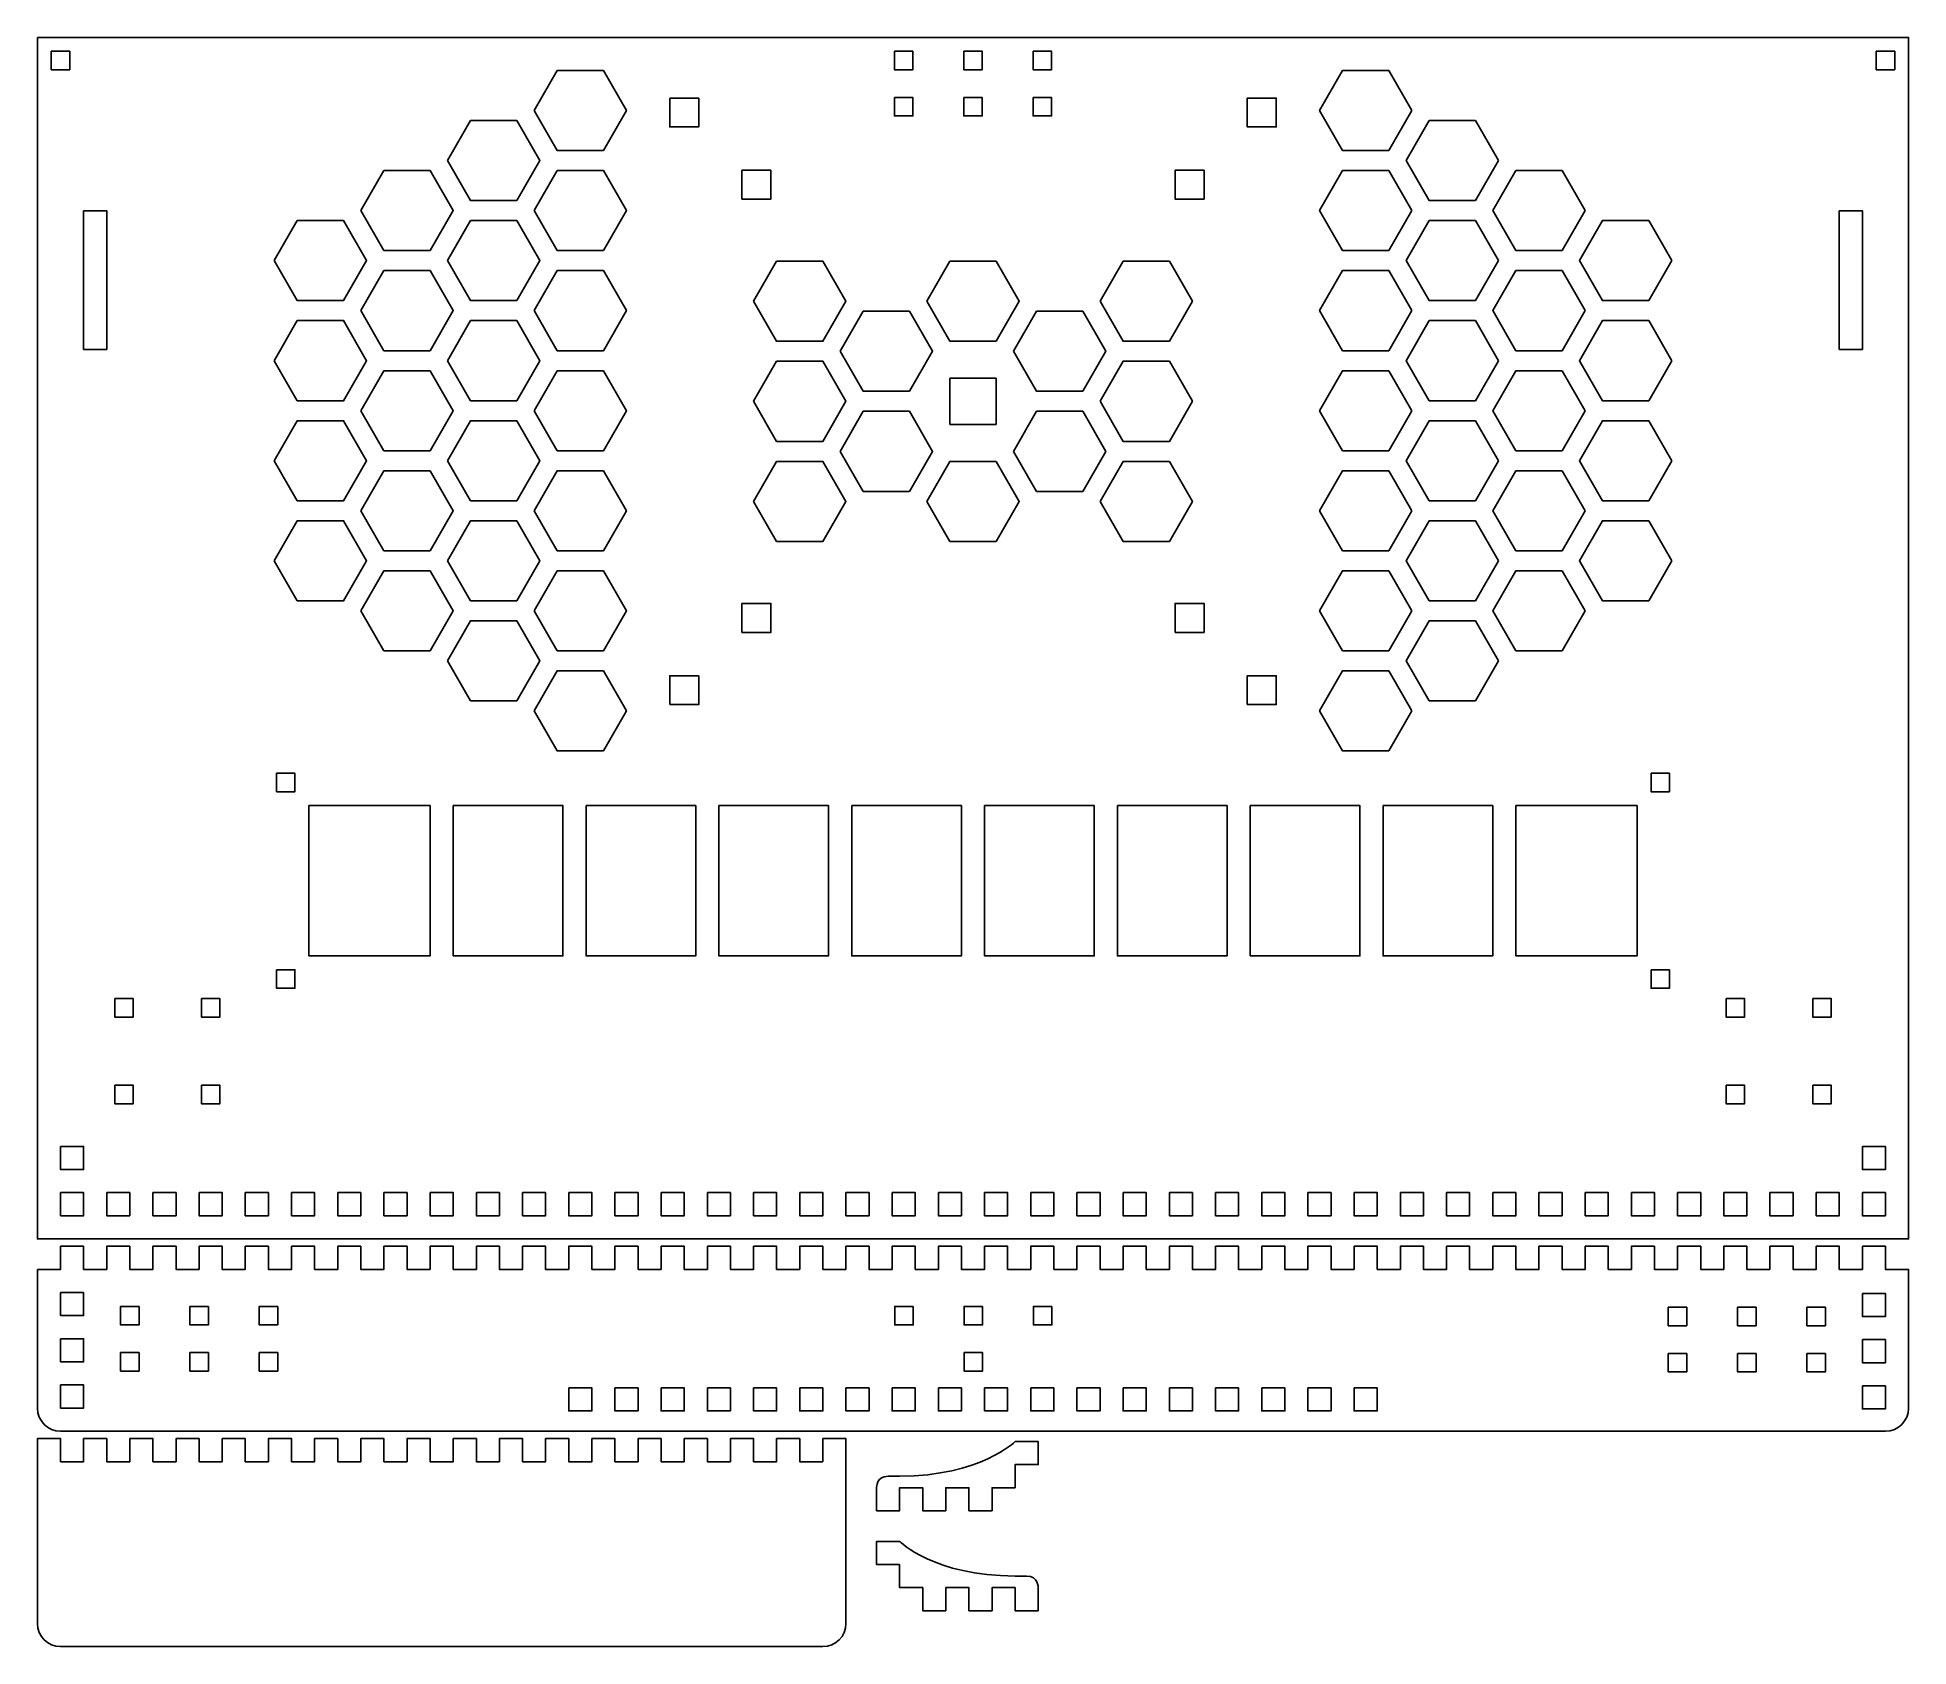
# Model space of a CAD drawing. Extents: x 1 to 325, y 0 to 279.
import ezdxf

# ---------------------------------------------------------------- set-up
doc = ezdxf.new("R2010")
doc.units = 0
doc.layers.add('Layer_1', color=7, linetype='CONTINUOUS')

msp = doc.modelspace()

# ---------------------------------------------------------------- linework, layer by layer
at = {"layer": 'Layer_1', "color": 7}
for points in [[(0.55, 278.83336), (324.549988, 278.83336), (324.549988, 70.833367), (0.55, 70.833367)], [(2.94996, 276.43334), (6.14996, 276.43334), (6.14996, 273.23334), (2.94996, 273.23334)], [(148.949955, 276.43334), (152.149955, 276.43334), (152.149955, 273.23334), (148.949955, 273.23334)], [(160.949954, 276.43334), (164.149954, 276.43334), (164.149954, 273.23334), (160.949954, 273.23334)], [(172.949954, 276.43334), (176.149954, 276.43334), (176.149954, 273.23334), (172.949954, 273.23334)], [(318.949949, 276.43334), (322.149948, 276.43334), (322.149948, 273.23334), (318.949949, 273.23334)], [(86.54996, 266.17312), (90.54996, 273.10133), (98.549959, 273.10133), (102.549958, 266.17312), (98.549958, 259.244921), (90.54996, 259.244921)], [(238.549888, 266.17308), (234.549889, 273.10129), (226.549889, 273.10129), (222.54989, 266.17308), (226.54989, 259.244881), (234.549889, 259.244881)], [(110.049976, 268.33336), (115.049976, 268.33336), (115.049976, 263.333361), (110.049976, 263.333361)], [(148.949955, 268.43334), (152.149955, 268.43334), (152.149955, 265.233341), (148.949955, 265.233341)], [(160.949954, 268.43337), (164.149954, 268.43337), (164.149954, 265.233371), (160.949954, 265.233371)], [(172.949954, 268.43334), (176.149954, 268.43334), (176.149954, 265.233341), (172.949954, 265.233341)], [(210.049982, 268.33336), (215.049982, 268.33336), (215.049982, 263.333361), (210.049982, 263.333361)], [(71.54996, 257.512871), (75.54996, 264.441081), (83.54996, 264.441081), (87.549959, 257.512871), (83.549959, 250.584671), (75.54996, 250.584671)], [(253.549888, 257.512831), (249.549888, 264.441041), (241.549888, 264.441041), (237.549889, 257.512831), (241.549889, 250.584631), (249.549888, 250.584631)], [(56.549971, 248.852591), (60.549971, 255.780801), (68.549971, 255.780801), (72.549969, 248.852591), (68.54997, 241.924391), (60.549971, 241.924391)], [(86.54996, 248.852601), (90.54996, 255.780801), (98.549959, 255.780801), (102.549958, 248.852601), (98.549958, 241.924391), (90.54996, 241.924391)], [(122.549976, 255.833301), (127.549975, 255.833301), (127.549975, 250.833301), (122.549976, 250.833301)], [(197.549923, 255.833301), (202.549923, 255.833301), (202.549923, 250.833301), (197.549923, 250.833301)], [(238.549888, 248.852561), (234.549889, 255.780761), (226.549889, 255.780761), (222.54989, 248.852561), (226.54989, 241.924351), (234.549889, 241.924351)], [(268.549887, 248.852581), (264.549888, 255.780791), (256.549888, 255.780791), (252.549889, 248.852581), (256.549889, 241.924381), (264.549888, 241.924381)], [(8.55, 248.833331), (12.55, 248.833331), (12.55, 224.833332), (8.55, 224.833332)], [(41.549972, 240.192341), (45.549971, 247.120551), (53.549971, 247.120551), (57.54997, 240.192341), (53.54997, 233.264142), (45.549971, 233.264142)], [(71.54996, 240.192351), (75.54996, 247.120551), (83.54996, 247.120551), (87.549959, 240.192351), (83.549959, 233.264152), (75.54996, 233.264152)], [(253.549888, 240.192311), (249.549888, 247.120511), (241.549888, 247.120511), (237.549889, 240.192311), (241.549889, 233.264112), (249.549888, 233.264112)], [(283.549887, 240.192331), (279.549887, 247.120541), (271.549887, 247.120541), (267.549888, 240.192331), (271.549888, 233.264132), (279.549887, 233.264132)], [(312.549979, 248.833331), (316.549979, 248.833331), (316.549979, 224.833332), (312.549979, 224.833332)], [(124.549969, 233.153842), (128.549968, 240.082051), (136.549968, 240.082051), (140.549967, 233.153842), (136.549967, 226.225642), (128.549968, 226.225642)], [(154.549967, 233.153842), (158.549967, 240.082051), (166.549967, 240.082051), (170.549966, 233.153842), (166.549966, 226.225642), (158.549967, 226.225642)], [(184.549956, 233.153852), (188.549956, 240.082061), (196.549956, 240.082061), (200.549955, 233.153852), (196.549955, 226.225652), (188.549956, 226.225652)], [(56.549971, 231.532072), (60.549971, 238.460271), (68.549971, 238.460271), (72.549969, 231.532072), (68.54997, 224.603862), (60.549971, 224.603862)], [(86.54996, 231.532132), (90.54996, 238.460331), (98.549959, 238.460331), (102.549958, 231.532132), (98.549958, 224.603932), (90.54996, 224.603932)], [(238.549888, 231.532092), (234.549889, 238.460291), (226.549889, 238.460291), (222.54989, 231.532092), (226.54989, 224.603892), (234.549889, 224.603892)], [(268.549887, 231.532062), (264.549888, 238.460261), (256.549888, 238.460261), (252.549889, 231.532062), (256.549889, 224.603852), (264.549888, 224.603852)], [(139.549968, 224.493582), (143.549968, 231.421792), (151.549968, 231.421792), (155.549966, 224.493582), (151.549967, 217.565382), (143.549968, 217.565382)], [(169.549957, 224.493592), (173.549957, 231.421802), (181.549956, 231.421802), (185.549955, 224.493592), (181.549955, 217.565392), (173.549957, 217.565392)], [(41.549972, 222.871822), (45.549971, 229.800022), (53.549971, 229.800022), (57.54997, 222.871822), (53.54997, 215.943622), (45.549971, 215.943622)], [(71.54996, 222.871882), (75.54996, 229.800092), (83.54996, 229.800092), (87.549959, 222.871882), (83.549959, 215.943682), (75.54996, 215.943682)], [(253.549888, 222.871842), (249.549888, 229.800052), (241.549888, 229.800052), (237.549889, 222.871842), (241.549889, 215.943642), (249.549888, 215.943642)], [(283.549887, 222.871812), (279.549887, 229.800012), (271.549887, 229.800012), (267.549888, 222.871812), (271.549888, 215.943612), (279.549887, 215.943612)], [(56.549971, 214.211602), (60.549971, 221.139802), (68.549971, 221.139802), (72.549969, 214.211602), (68.54997, 207.283403), (60.549971, 207.283403)], [(86.54996, 214.211612), (90.54996, 221.139812), (98.549959, 221.139812), (102.549958, 214.211602), (98.549958, 207.283403), (90.54996, 207.283403)], [(124.549969, 215.833322), (128.549968, 222.761532), (136.549968, 222.761532), (140.549967, 215.833322), (136.549967, 208.905123), (128.549968, 208.905123)], [(184.549946, 215.833322), (188.549946, 222.761532), (196.549946, 222.761532), (200.549945, 215.833322), (196.549945, 208.905123), (188.549946, 208.905123)], [(238.549888, 214.211572), (234.549889, 221.139772), (226.549889, 221.139772), (222.54989, 214.211562), (226.54989, 207.283363), (234.549889, 207.283363)], [(268.549887, 214.211592), (264.549888, 221.139792), (256.549888, 221.139792), (252.549889, 214.211592), (256.549889, 207.283393), (264.549888, 207.283393)], [(158.549984, 219.833332), (166.549984, 219.833332), (166.549984, 211.833332), (158.549984, 211.833332)], [(139.549968, 207.173083), (143.549968, 214.101292), (151.549968, 214.101292), (155.549966, 207.173083), (151.549967, 200.244883), (143.549968, 200.244883)], [(169.549957, 207.173093), (173.549957, 214.101302), (181.549956, 214.101302), (185.549955, 207.173093), (181.549955, 200.244893), (173.549957, 200.244893)], [(41.549972, 205.551353), (45.549971, 212.479562), (53.549971, 212.479562), (57.54997, 205.551353), (53.54997, 198.623153), (45.549971, 198.623153)], [(71.54996, 205.551363), (75.54996, 212.479562), (83.54996, 212.479562), (87.549959, 205.551363), (83.549959, 198.623153), (75.54996, 198.623153)], [(253.549888, 205.551323), (249.549888, 212.479522), (241.549888, 212.479522), (237.549889, 205.551323), (241.549889, 198.623113), (249.549888, 198.623113)], [(283.549887, 205.551343), (279.549887, 212.479552), (271.549887, 212.479552), (267.549888, 205.551343), (271.549888, 198.623143), (279.549887, 198.623143)], [(124.549969, 198.512823), (128.549968, 205.441033), (136.549968, 205.441033), (140.549967, 198.512823), (136.549967, 191.584623), (128.549968, 191.584623)], [(154.549967, 198.512823), (158.549967, 205.441033), (166.549967, 205.441033), (170.549966, 198.512823), (166.549966, 191.584623), (158.549967, 191.584623)], [(184.549956, 198.512833), (188.549956, 205.441043), (196.549956, 205.441043), (200.549955, 198.512833), (196.549955, 191.584633), (188.549956, 191.584633)], [(56.549971, 196.891083), (60.549971, 203.819283), (68.549971, 203.819283), (72.549969, 196.891073), (68.54997, 189.962873), (60.549971, 189.962873)], [(86.54996, 196.891113), (90.54996, 203.819313), (98.549959, 203.819313), (102.549958, 196.891113), (98.549958, 189.962913), (90.54996, 189.962913)], [(238.549888, 196.891073), (234.549889, 203.819273), (226.549889, 203.819273), (222.54989, 196.891073), (226.54989, 189.962873), (234.549889, 189.962873)], [(268.549887, 196.891073), (264.549888, 203.819273), (256.549888, 203.819273), (252.549889, 196.891063), (256.549889, 189.962863), (264.549888, 189.962863)], [(41.549972, 188.230833), (45.549971, 195.159033), (53.549971, 195.159033), (57.54997, 188.230833), (53.54997, 181.302624), (45.549971, 181.302624)], [(71.54996, 188.230863), (75.54996, 195.159063), (83.54996, 195.159063), (87.549959, 188.230863), (83.549959, 181.302664), (75.54996, 181.302664)], [(253.549888, 188.230823), (249.549888, 195.159023), (241.549888, 195.159023), (237.549889, 188.230823), (241.549889, 181.302624), (249.549888, 181.302624)], [(283.549887, 188.230823), (279.549887, 195.159023), (271.549887, 195.159023), (267.549888, 188.230823), (271.549888, 181.302614), (279.549887, 181.302614)], [(56.549971, 179.570584), (60.549971, 186.498783), (68.549971, 186.498783), (72.549969, 179.570584), (68.54997, 172.642384), (60.549971, 172.642384)], [(86.54996, 179.570614), (90.54996, 186.498823), (98.549959, 186.498823), (102.549958, 179.570614), (98.549958, 172.642414), (90.54996, 172.642414)], [(238.549888, 179.570574), (234.549889, 186.498783), (226.549889, 186.498783), (222.54989, 179.570574), (226.54989, 172.642374), (234.549889, 172.642374)], [(268.549887, 179.570574), (264.549888, 186.498773), (256.549888, 186.498773), (252.549889, 179.570574), (256.549889, 172.642374), (264.549888, 172.642374)], [(122.549976, 175.833334), (127.549975, 175.833334), (127.549975, 180.833334), (122.549976, 180.833334)], [(197.549923, 175.833334), (202.549923, 175.833334), (202.549923, 180.833334), (197.549923, 180.833334)], [(71.54996, 170.910374), (75.54996, 177.838574), (83.54996, 177.838574), (87.549959, 170.910374), (83.549959, 163.982164), (75.54996, 163.982164)], [(253.549888, 170.910334), (249.549888, 177.838534), (241.549888, 177.838534), (237.549889, 170.910334), (241.549889, 163.982124), (249.549888, 163.982124)], [(86.54996, 162.250124), (90.54996, 169.178324), (98.549959, 169.178324), (102.549958, 162.250124), (98.549958, 155.321924), (90.54996, 155.321924)], [(238.549888, 162.250084), (234.549889, 169.178284), (226.549889, 169.178284), (222.54989, 162.250084), (226.54989, 155.321884), (234.549889, 155.321884)], [(110.049976, 163.333334), (115.049976, 163.333334), (115.049976, 168.333334), (110.049976, 168.333334)], [(210.049982, 163.333334), (215.049982, 163.333334), (215.049982, 168.333334), (210.049982, 168.333334)], [(41.950018, 151.433285), (45.150018, 151.433285), (45.150018, 148.233285), (41.950018, 148.233285)], [(279.95001, 151.433285), (283.15001, 151.433285), (283.15001, 148.233285), (279.95001, 148.233285)], [(47.549978, 145.833245), (68.549999, 145.833245), (68.549999, 119.833261), (47.549978, 119.833261)], [(72.549977, 145.833245), (91.549975, 145.833245), (91.549975, 119.833246), (72.549977, 119.833246)], [(95.549977, 145.833245), (114.549974, 145.833245), (114.549974, 119.833246), (95.549977, 119.833246)], [(118.549976, 145.833245), (137.549973, 145.833245), (137.549973, 119.833246), (118.549976, 119.833246)], [(141.549975, 145.833245), (160.549972, 145.833245), (160.549972, 119.833246), (141.549975, 119.833246)], [(164.549984, 145.833245), (183.549981, 145.833245), (183.549981, 119.833246), (164.549984, 119.833246)], [(187.549983, 145.833245), (206.549981, 145.833245), (206.549981, 119.833246), (187.549983, 119.833246)], [(210.549982, 145.833245), (229.54998, 145.833245), (229.54998, 119.833246), (210.549982, 119.833246)], [(233.549982, 145.833245), (252.549979, 145.833245), (252.549979, 119.833246), (233.549982, 119.833246)], [(277.54998, 145.833245), (256.549962, 145.833245), (256.549962, 119.833261), (277.54998, 119.833261)], [(41.950018, 117.433226), (45.150018, 117.433226), (45.150018, 114.233226), (41.950018, 114.233226)], [(279.95001, 117.433226), (283.15001, 117.433226), (283.15001, 114.233226), (279.95001, 114.233226)], [(13.95002, 112.433346), (17.150019, 112.433346), (17.150019, 109.233346), (13.95002, 109.233346)], [(28.950019, 112.433346), (32.150019, 112.433346), (32.150019, 109.233346), (28.950019, 109.233346)], [(292.95001, 112.433346), (296.150009, 112.433346), (296.150009, 109.233346), (292.95001, 109.233346)], [(307.949949, 112.433346), (311.149949, 112.433346), (311.149949, 109.233346), (307.949949, 109.233346)], [(13.95002, 97.433347), (17.150019, 97.433347), (17.150019, 94.233347), (13.95002, 94.233347)], [(28.950019, 97.433347), (32.150019, 97.433347), (32.150019, 94.233347), (28.950019, 94.233347)], [(292.95001, 97.433347), (296.150009, 97.433347), (296.150009, 94.233347), (292.95001, 94.233347)], [(307.949949, 97.433347), (311.149949, 97.433347), (311.149949, 94.233347), (307.949949, 94.233347)], [(4.55, 86.833307), (8.55, 86.833307), (8.55, 82.833307), (4.55, 82.833307)], [(316.550009, 86.833307), (320.550009, 86.833307), (320.550009, 82.833307), (316.550009, 82.833307)], [(4.55, 78.833307), (8.55, 78.833307), (8.55, 74.833307), (4.55, 74.833307)], [(12.55, 78.833307), (16.549999, 78.833307), (16.549999, 74.833307), (12.55, 74.833307)], [(20.549999, 78.833307), (24.549999, 78.833307), (24.549999, 74.833307), (20.549999, 74.833307)], [(28.549989, 78.833307), (32.549989, 78.833307), (32.549989, 74.833307), (28.549989, 74.833307)], [(36.549989, 78.833307), (40.549989, 78.833307), (40.549989, 74.833307), (36.549989, 74.833307)], [(44.549978, 78.833307), (48.549978, 78.833307), (48.549978, 74.833307), (44.549978, 74.833307)], [(52.549978, 78.833307), (56.549978, 78.833307), (56.549978, 74.833307), (52.549978, 74.833307)], [(60.549978, 78.833307), (64.549978, 78.833307), (64.549978, 74.833307), (60.549978, 74.833307)], [(68.549978, 78.833307), (72.549977, 78.833307), (72.549977, 74.833307), (68.549978, 74.833307)], [(76.549977, 78.833307), (80.549977, 78.833307), (80.549977, 74.833307), (76.549977, 74.833307)], [(84.549977, 78.833307), (88.549977, 78.833307), (88.549977, 74.833307), (84.549977, 74.833307)], [(92.549977, 78.833307), (96.549977, 78.833307), (96.549977, 74.833307), (92.549977, 74.833307)], [(100.549976, 78.833307), (104.549976, 78.833307), (104.549976, 74.833307), (100.549976, 74.833307)], [(108.549976, 78.833307), (112.549976, 78.833307), (112.549976, 74.833307), (108.549976, 74.833307)], [(116.549976, 78.833307), (120.549976, 78.833307), (120.549976, 74.833307), (116.549976, 74.833307)], [(124.549976, 78.833307), (128.549975, 78.833307), (128.549975, 74.833307), (124.549976, 74.833307)], [(132.549975, 78.833307), (136.549975, 78.833307), (136.549975, 74.833307), (132.549975, 74.833307)], [(140.549975, 78.833307), (144.549975, 78.833307), (144.549975, 74.833307), (140.549975, 74.833307)], [(148.549985, 78.833307), (152.549985, 78.833307), (152.549985, 74.833307), (148.549985, 74.833307)], [(156.549984, 78.833307), (160.549984, 78.833307), (160.549984, 74.833307), (156.549984, 74.833307)], [(164.549984, 78.833307), (168.549984, 78.833307), (168.549984, 74.833307), (164.549984, 74.833307)], [(172.550044, 78.833307), (176.550044, 78.833307), (176.550044, 74.833307), (172.550044, 74.833307)], [(180.549984, 78.833307), (184.549983, 78.833307), (184.549983, 74.833307), (180.549984, 74.833307)], [(188.550043, 78.833307), (192.550043, 78.833307), (192.550043, 74.833307), (188.550043, 74.833307)], [(196.549983, 78.833307), (200.549983, 78.833307), (200.549983, 74.833307), (196.549983, 74.833307)], [(204.550043, 78.833307), (208.550043, 78.833307), (208.550043, 74.833307), (204.550043, 74.833307)], [(212.549982, 78.833307), (216.549982, 78.833307), (216.549982, 74.833307), (212.549982, 74.833307)], [(220.550042, 78.833307), (224.550042, 78.833307), (224.550042, 74.833307), (220.550042, 74.833307)], [(228.550042, 78.833307), (232.550042, 78.833307), (232.550042, 74.833307), (228.550042, 74.833307)], [(236.550042, 78.833307), (240.550041, 78.833307), (240.550041, 74.833307), (236.550042, 74.833307)], [(244.550041, 78.833307), (248.550041, 78.833307), (248.550041, 74.833307), (244.550041, 74.833307)], [(252.549981, 78.833307), (256.549981, 78.833307), (256.549981, 74.833307), (252.549981, 74.833307)], [(260.549981, 78.833307), (264.549981, 78.833307), (264.549981, 74.833307), (260.549981, 74.833307)], [(268.54998, 78.833307), (272.54998, 78.833307), (272.54998, 74.833307), (268.54998, 74.833307)], [(276.54998, 78.833307), (280.54998, 78.833307), (280.54998, 74.833307), (276.54998, 74.833307)], [(284.54998, 78.833307), (288.54998, 78.833307), (288.54998, 74.833307), (284.54998, 74.833307)], [(292.54998, 78.833307), (296.549979, 78.833307), (296.549979, 74.833307), (292.54998, 74.833307)], [(300.549979, 78.833307), (304.549979, 78.833307), (304.549979, 74.833307), (300.549979, 74.833307)], [(308.550009, 78.833307), (312.550009, 78.833307), (312.550009, 74.833307), (308.550009, 74.833307)], [(316.550009, 78.833307), (320.550009, 78.833307), (320.550009, 74.833307), (316.550009, 74.833307)], [(4.55013, 61.541618), (8.55013, 61.541618), (8.55013, 57.541618), (4.55013, 57.541618)], [(18.150099, 59.141598), (14.950099, 59.141598), (14.950099, 55.941598), (18.150099, 55.941598)], [(30.150139, 59.141598), (26.950139, 59.141598), (26.950139, 55.941598), (30.150139, 55.941598)], [(42.150138, 59.141598), (38.950139, 59.141598), (38.950139, 55.941598), (42.150138, 55.941598)], [(152.212615, 59.141598), (149.012615, 59.141598), (149.012615, 55.941598), (152.212615, 55.941598)], [(164.212584, 59.141598), (161.012584, 59.141598), (161.012584, 55.941598), (164.212584, 55.941598)], [(176.212584, 59.141598), (173.012584, 59.141598), (173.012584, 55.941598), (176.212584, 55.941598)], [(282.95004, 58.985288), (286.15004, 58.985288), (286.15004, 55.785288), (282.95004, 55.785288)], [(294.950009, 58.985288), (298.150009, 58.985288), (298.150009, 55.785288), (294.950009, 55.785288)], [(306.950009, 58.985288), (310.150009, 58.985288), (310.150009, 55.785288), (306.950009, 55.785288)], [(316.550039, 61.385308), (320.550039, 61.385308), (320.550039, 57.385308), (316.550039, 57.385308)], [(4.55013, 53.541558), (8.55013, 53.541558), (8.55013, 49.541558), (4.55013, 49.541558)], [(316.550039, 53.385248), (320.550039, 53.385248), (320.550039, 49.385248), (316.550039, 49.385248)], [(18.150099, 51.141598), (14.950099, 51.141598), (14.950099, 47.941598), (18.150099, 47.941598)], [(30.150139, 51.141598), (26.950139, 51.141598), (26.950139, 47.941598), (30.150139, 47.941598)], [(42.150138, 51.141598), (38.950139, 51.141598), (38.950139, 47.941598), (42.150138, 47.941598)], [(164.212584, 51.141598), (161.012584, 51.141598), (161.012584, 47.941598), (164.212584, 47.941598)], [(282.95004, 50.985288), (286.15004, 50.985288), (286.15004, 47.785288), (282.95004, 47.785288)], [(294.950009, 50.985288), (298.150009, 50.985288), (298.150009, 47.785288), (294.950009, 47.785288)], [(306.950009, 50.985288), (310.150009, 50.985288), (310.150009, 47.785288), (306.950009, 47.785288)], [(4.55013, 45.541618), (8.55013, 45.541618), (8.55013, 41.541619), (4.55013, 41.541619)], [(316.550039, 45.385308), (320.550039, 45.385308), (320.550039, 41.385309), (316.550039, 41.385309)], [(92.549977, 45.041618), (96.549977, 45.041618), (96.549977, 41.041619), (92.549977, 41.041619)], [(100.549976, 45.041618), (104.549976, 45.041618), (104.549976, 41.041619), (100.549976, 41.041619)], [(108.549976, 45.041618), (112.549976, 45.041618), (112.549976, 41.041619), (108.549976, 41.041619)], [(116.549976, 45.041618), (120.549976, 45.041618), (120.549976, 41.041619), (116.549976, 41.041619)], [(124.549976, 45.041618), (128.549975, 45.041618), (128.549975, 41.041619), (124.549976, 41.041619)], [(132.549975, 45.041618), (136.549975, 45.041618), (136.549975, 41.041619), (132.549975, 41.041619)], [(140.549975, 45.041618), (144.549975, 45.041618), (144.549975, 41.041619), (140.549975, 41.041619)], [(148.550045, 45.041618), (152.550045, 45.041618), (152.550045, 41.041619), (148.550045, 41.041619)], [(156.550084, 45.041618), (160.550084, 45.041618), (160.550084, 41.041619), (156.550084, 41.041619)], [(164.550044, 45.041618), (168.550044, 45.041618), (168.550044, 41.041619), (164.550044, 41.041619)], [(172.550014, 45.041618), (176.550014, 45.041618), (176.550014, 41.041619), (172.550014, 41.041619)], [(180.550014, 45.041618), (184.550013, 45.041618), (184.550013, 41.041619), (180.550014, 41.041619)], [(188.550013, 45.041618), (192.550013, 45.041618), (192.550013, 41.041619), (188.550013, 41.041619)], [(196.549983, 45.041618), (200.549983, 45.041618), (200.549983, 41.041619), (196.549983, 41.041619)], [(204.549983, 45.041618), (208.549983, 45.041618), (208.549983, 41.041619), (204.549983, 41.041619)], [(212.550012, 45.041618), (216.550012, 45.041618), (216.550012, 41.041619), (212.550012, 41.041619)], [(220.550012, 45.041618), (224.550012, 45.041618), (224.550012, 41.041619), (220.550012, 41.041619)], [(228.549982, 45.041618), (232.549982, 45.041618), (232.549982, 41.041619), (228.549982, 41.041619)]]:
    msp.add_lwpolyline(points, close=True, dxfattribs=at)
for points in [[(0.55008, 65.541628), (4.55008, 65.541628), (4.55008, 69.541618)], [(4.55005, 69.541628), (8.55005, 69.541628), (8.55005, 65.541638), (12.55005, 65.541638), (12.55005, 69.541628), (16.550049, 69.541628), (16.550049, 65.541638), (20.550049, 65.541638), (20.550049, 69.541628), (24.550049, 69.541628), (24.550049, 65.541638), (28.550049, 65.541638), (28.550049, 69.541628), (32.550059, 69.541628), (32.550059, 65.541638), (36.550059, 65.541638), (36.550059, 69.541628), (40.550059, 69.541628), (40.550059, 65.541638), (44.550058, 65.541638), (44.550058, 69.541628), (48.550058, 69.541628), (48.550058, 65.541638), (52.550058, 65.541638), (52.550058, 69.541628), (56.550058, 69.541628), (56.550058, 65.541638), (60.550058, 65.541638), (60.550058, 69.541628), (64.550058, 69.541628), (64.550058, 65.541638), (68.550058, 65.541638), (68.550058, 69.541628), (72.550057, 69.541628), (72.550057, 65.541638), (76.550057, 65.541638), (76.550057, 69.541628), (80.550057, 69.541628), (80.550057, 65.541638), (84.550057, 65.541638), (84.550057, 69.541628), (88.550057, 69.541628), (88.550057, 65.541638), (92.550057, 65.541638), (92.550057, 69.541628), (96.550057, 69.541628), (96.550057, 65.541638), (100.550046, 65.541638), (100.550046, 69.541628), (104.550046, 69.541638), (104.550046, 65.541648), (108.550046, 65.541648), (108.550046, 69.541638), (112.550046, 69.541638), (112.550046, 65.541648), (116.550046, 65.541648), (116.550046, 69.541638), (120.550046, 69.541638), (120.550046, 65.541648), (124.550046, 65.541648), (124.550046, 69.541638), (128.550045, 69.541638), (128.550045, 65.541648), (132.550045, 65.541648), (132.550045, 69.541638), (136.550045, 69.541638), (136.550045, 65.541648), (140.550045, 65.541648), (140.550045, 69.541638), (144.550045, 69.541638), (144.550045, 65.541648), (148.550045, 65.541648), (148.550045, 69.541638), (152.550045, 69.541638), (152.550045, 65.541648), (156.550044, 65.541648), (156.550044, 69.541638), (160.550044, 69.541638), (160.550044, 65.541648), (164.550044, 65.541648), (164.550044, 69.541638), (168.550044, 69.541638), (168.550044, 65.541648), (172.550044, 65.541648), (172.550044, 69.541638), (176.550044, 69.541638), (176.550044, 65.541648), (180.550044, 65.541648), (180.550044, 69.541638), (184.550043, 69.541638), (184.550043, 65.541648), (188.550043, 65.541648), (188.550043, 69.541638), (192.550043, 69.541638), (192.550043, 65.541648), (196.550043, 65.541648), (196.550043, 69.541638), (200.550043, 69.541638), (200.550043, 65.541648), (204.550043, 65.541648), (204.550043, 69.541638), (208.550043, 69.541638), (208.550043, 65.541648), (212.550042, 65.541648), (212.550042, 69.541638), (216.550042, 69.541638), (216.550042, 65.541648), (220.550042, 65.541648), (220.550042, 69.541638), (224.550042, 69.541638), (224.550042, 65.541648), (228.550042, 65.541648), (228.550042, 69.541638), (232.550042, 69.541638), (232.550042, 65.541648), (236.550042, 65.541648), (236.550042, 69.541638), (240.550041, 69.541638), (240.550041, 65.541648), (244.550041, 65.541648), (244.550041, 69.541638), (248.550041, 69.541638), (248.550041, 65.541648), (252.550041, 65.541648), (252.550041, 69.541638), (256.550041, 69.541638), (256.550041, 65.541648), (260.550041, 65.541648), (260.550041, 69.541638), (264.550041, 69.541638), (264.550041, 65.541648), (268.55005, 65.541648), (268.55005, 69.541638), (272.55005, 69.541638), (272.55005, 65.541648), (276.55005, 65.541648), (276.55005, 69.541638), (280.55004, 69.541638), (280.55004, 65.541648), (284.55004, 65.541648), (284.55004, 69.541638), (288.55004, 69.541638), (288.55004, 65.541648), (292.55006, 65.541648), (292.55006, 69.541638), (296.550059, 69.541638), (296.550059, 65.541648), (300.550059, 65.541648), (300.550059, 69.541638), (304.550049, 69.541638), (304.550049, 65.541648), (308.550049, 65.541648), (308.550049, 69.541638), (312.550049, 69.541638), (312.550049, 65.541648), (316.550049, 65.541648), (316.550049, 69.541638)], [(316.550049, 69.541618), (320.550039, 69.541618), (320.550039, 65.541628), (324.550038, 65.541628), (324.550038, 41.541629)], [(0.55008, 65.541628), (0.55008, 41.541469)], [(4.55013, 32.249959), (4.55013, 36.249949), (0.55013, 36.249949), (0.55013, 28.249959), (0.55013, 28.249959)], [(320.550019, 37.541679), (4.55009, 37.541619)], [(4.55013, 32.249959), (8.55013, 32.249959), (8.55013, 36.249949), (12.55013, 36.249949), (12.55013, 32.249959), (16.550139, 32.249959), (16.550139, 36.249959), (20.550139, 36.249959), (20.550139, 32.249959), (24.550139, 32.249959), (24.550139, 36.249959), (28.550139, 36.249959), (28.550139, 32.249959), (32.550139, 32.249959), (32.550139, 36.249959), (36.550139, 36.249959), (36.550139, 32.249959), (40.550139, 32.249959), (40.550139, 36.249959), (44.550138, 36.249959), (44.550138, 32.249959), (48.550138, 32.249959), (48.550138, 36.249959), (52.550138, 36.249959), (52.550138, 32.249959), (56.550138, 32.249959), (56.550138, 36.249959), (60.550138, 36.249959), (60.550138, 32.249959), (64.550138, 32.249959), (64.550138, 36.249959), (68.550138, 36.249959), (68.550138, 32.249959), (72.550137, 32.249959), (72.550137, 36.249959), (76.550137, 36.249959), (76.550137, 32.249959), (80.550137, 32.249959), (80.550137, 36.249959), (84.550137, 36.249959), (84.550137, 32.249959), (88.550137, 32.249959), (88.550137, 36.249959), (92.550157, 36.249959), (92.550157, 32.249959), (96.550157, 32.249959), (96.550157, 36.249959), (100.550156, 36.249959), (100.550156, 32.249959), (104.550146, 32.249959), (104.550146, 36.249959), (108.550146, 36.249959), (108.550146, 32.249959), (112.550146, 32.249959), (112.550146, 36.249959), (116.550136, 36.249959), (116.550136, 32.249959), (120.550136, 32.249959), (120.550136, 36.249959), (124.550136, 36.249959), (124.550136, 32.249959), (128.550135, 32.249959), (128.550135, 36.249959), (132.550155, 36.249959), (132.550155, 32.249959), (136.550125, 32.249959)], [(140.550155, 28.249959), (140.550125, 36.249949), (136.550125, 36.249949), (136.550125, 32.249959)], [(169.841714, 35.749939), (173.841714, 35.749939), (173.841714, 31.749949), (169.841714, 31.749949), (169.841714, 27.749949), (165.841704, 27.749949), (165.841704, 23.749949), (161.841694, 23.749949), (161.841694, 27.749949), (157.841694, 27.749949), (157.841694, 23.749949), (153.841664, 23.749949), (153.841714, 27.749949), (149.841745, 27.749949), (149.841715, 23.749949), (145.841745, 23.749949), (145.841745, 27.749949)], [(147.841735, 29.749959), (149.841745, 29.749959)], [(0.55012, 4.24999), (0.55012, 28.249949)], [(140.550125, 4.24833), (140.550125, 28.249949)], [(149.841715, 18.458279), (145.841715, 18.458279), (145.841715, 14.458289), (149.841715, 14.458289), (149.841715, 10.45829), (153.841714, 10.45829), (153.841714, 6.45829), (157.841734, 6.45829), (157.841734, 10.45829), (161.841734, 10.45829), (161.841734, 6.45829), (165.841754, 6.45829), (165.841704, 10.45829), (169.841664, 10.45829), (169.841694, 6.45829), (173.841694, 6.45829), (173.841694, 10.45829)], [(171.841684, 12.4583), (169.841664, 12.4583)], [(4.55011, 0.24999), (136.550095, 0.24999)]]:
    msp.add_lwpolyline(points, dxfattribs=at)
for points in [[(4.55008, 37.541649), (2.33408, 37.541649), (0.55008, 39.325649), (0.55008, 41.541649)], [(324.550038, 41.541619), (324.550038, 39.325619), (322.766058, 37.541619), (320.550039, 37.541619)], [(169.841714, 35.749949), (169.841714, 35.749949), (163.841754, 29.749969), (149.841745, 29.749969)], [(145.841745, 27.749949), (145.841745, 27.749949), (145.841735, 29.749929), (147.841735, 29.749959)], [(149.841715, 18.458289), (149.841715, 18.458289), (155.841674, 12.45831), (169.841664, 12.45831)], [(173.841694, 10.45829), (173.841694, 10.45829), (173.841694, 12.45827), (171.841684, 12.4583)], [(0.55013, 4.24999), (0.55013, 2.034), (2.33413, 0.24999), (4.55013, 0.24999)], [(136.550125, 0.24999), (138.766115, 0.24999), (140.550125, 2.034), (140.550125, 4.24999)]]:
    msp.add_open_spline(points, degree=3, dxfattribs=at)

doc.saveas('drawing.dxf')
